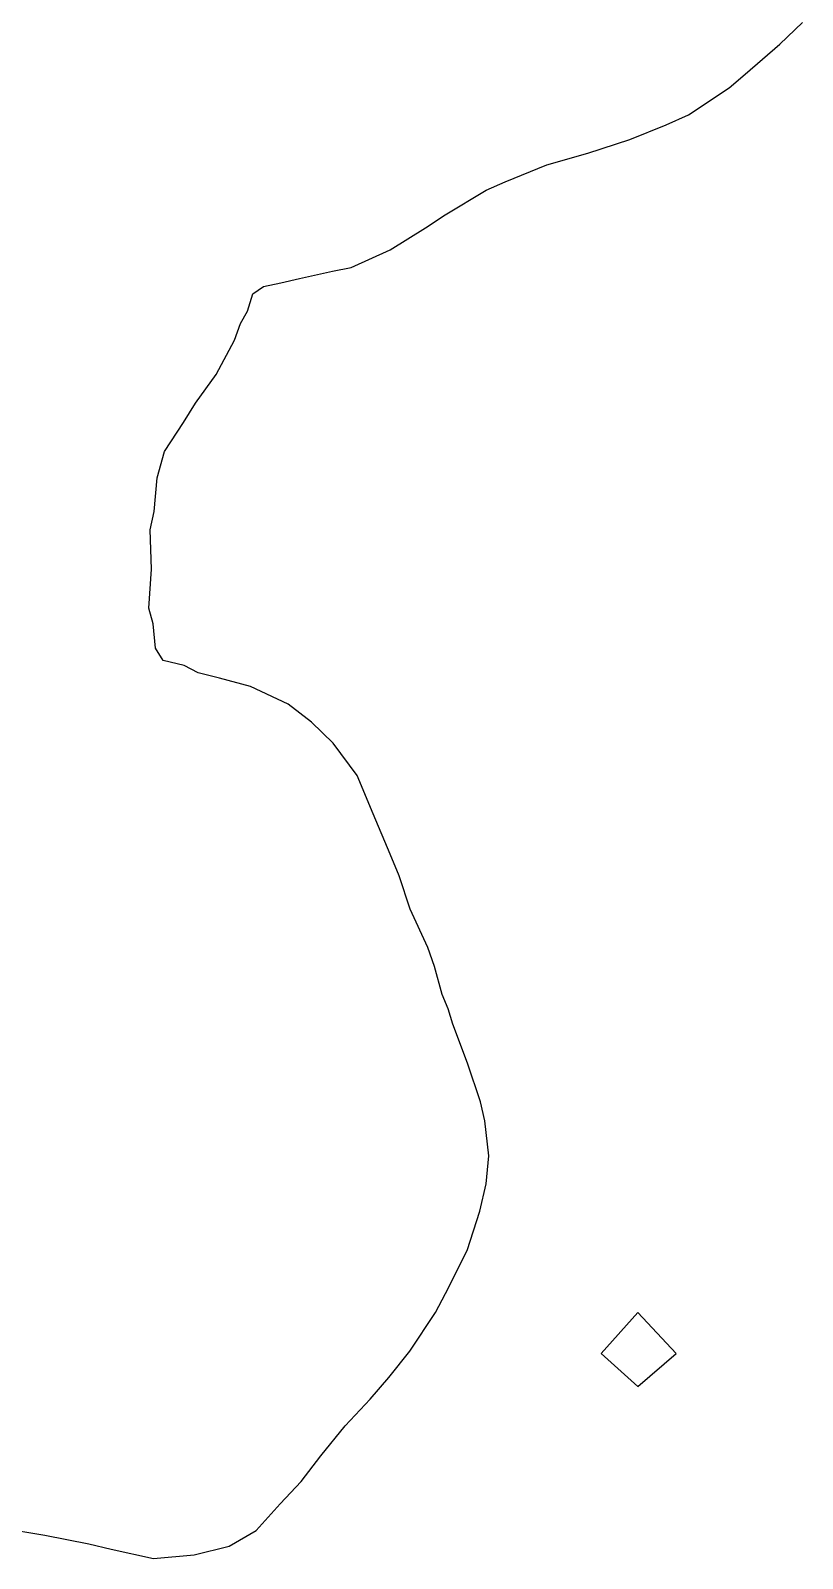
# Model space of a CAD drawing. Header units: feet. Extents: x 333642 to 335017, y 470420 to 471851.
# Drawn here: x 334685.5 to 334764.3, y 470896.6 to 471052.5 of the extents above; entities that cross this region are included whole.
import ezdxf

# ---------------------------------------------------------------- set-up
doc = ezdxf.new("R2010")
doc.units = ezdxf.units.FT
doc.header["$MEASUREMENT"] = 0
doc.layers.add('Contour', color=7, linetype='CONTINUOUS', true_color=0xffffff)

msp = doc.modelspace()

# ---------------------------------------------------------------- linework, layer by layer
at = {"layer": 'Contour', "color": 18, "linetype": 'Continuous', "true_color": 0x000000, "elevation": -2}
for points in [[(334682.436043, 470899.724428), (334686.977091, 470898.95712), (334691.472366, 470898.064478), (334693.738189, 470897.531974), (334698.082353, 470896.58866), (334702.226036, 470896.949738), (334705.787729, 470897.847129), (334708.543136, 470899.431886), (334710.997858, 470902.177455), (334713.160927, 470904.4499), (334715.165248, 470907.072323), (334717.634883, 470910.109563), (334720.176424, 470912.83607), (334722.081652, 470915.069397), (334724.245822, 470917.755359), (334726.869179, 470921.7052), (334727.86408, 470923.624611), (334730.083646, 470928.016653), (334731.377399, 470932.029676), (334732.022449, 470934.829211), (334732.321804, 470937.678195), (334731.888162, 470941.23692), (334731.441733, 470943.190652), (334730.127031, 470947.132717), (334728.62708, 470951.122584), (334728.149454, 470952.69143), (334727.534653, 470954.142284), (334726.756946, 470957.013912), (334726.089289, 470958.932831), (334724.283087, 470962.851379), (334723.159963, 470966.271046), (334722.223937, 470968.458818), (334720.51362, 470972.573763), (334718.85971, 470976.502622), (334716.410307, 470979.801757), (334714.209262, 470981.94266), (334711.833408, 470983.775599), (334707.990776, 470985.573416), (334704.81006, 470986.435075), (334702.633169, 470986.989017), (334701.211894, 470987.713925), (334699.055214, 470988.233264), (334698.265257, 470989.497217), (334698.036367, 470991.989472), (334697.593591, 470993.573093), (334697.855631, 470997.570558), (334697.745343, 471001.575253), (334698.134874, 471003.427526), (334698.450288, 471006.877668), (334699.194664, 471009.566285), (334701.146284, 471012.511649), (334702.37215, 471014.486921), (334704.467296, 471017.422834), (334706.340841, 471020.91924), (334706.967633, 471022.62288), (334707.663574, 471023.893583), (334708.220242, 471025.653964), (334709.311121, 471026.404587), (334711.055684, 471026.772205), (334712.973669, 471027.225968), (334716.34534, 471027.958092), (334718.249829, 471028.346174), (334722.219092, 471030.133305), (334725.846432, 471032.396799), (334727.864022, 471033.701604), (334732.017149, 471036.231008), (334733.97869, 471037.09193), (334738.241151, 471038.818384), (334742.3965, 471040.010922), (334746.709328, 471041.401119), (334750.399119, 471042.893841), (334752.702847, 471043.91691), (334756.831359, 471046.667615), (334758.482383, 471048.076638), (334761.99793, 471051.142326), (334764.320978, 471053.332938)], [(334751.438225, 470917.5), (334747.5, 470921.690915), (334743.759427, 470917.5), (334747.5, 470914.144551), (334751.438225, 470917.5)]]:
    msp.add_lwpolyline(points, dxfattribs=at)

doc.saveas('drawing.dxf')
